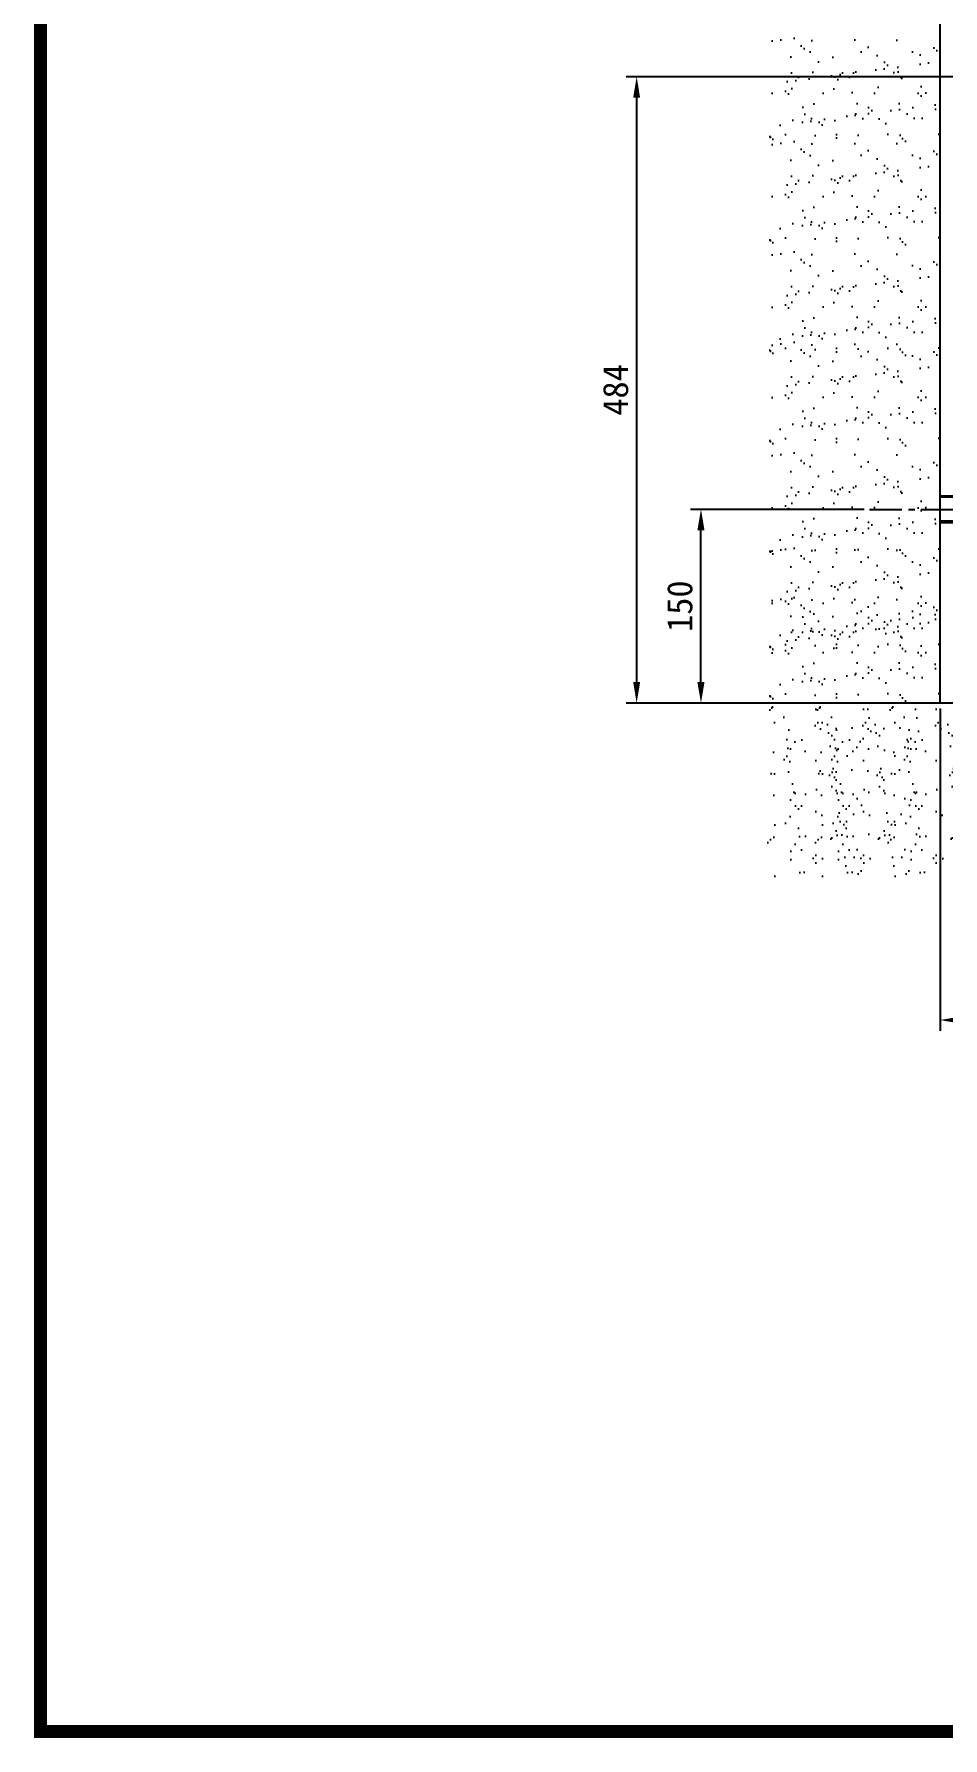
# Model space of a CAD drawing. Header units: millimetres. Extents: x 5 to 3846, y 5 to 2747.
# Drawn here: x 5 to 707, y 5 to 1321 of the extents above; entities that cross this region are included whole.
import ezdxf

# ---------------------------------------------------------------- set-up
doc = ezdxf.new("R2010")
doc.units = ezdxf.units.MM
doc.linetypes.add('CENTER', pattern=[2, 1.25, -0.25, 0.25, -0.25])
doc.layers.get('0').update_dxf_attribs({"color": 255})
doc.dimstyles.new('ISO-25', dxfattribs={"dimtxt": 2.5, "dimasz": 2.5, "dimexe": 1.25, "dimexo": 0.625, "dimtad": 1, "dimdsep": 46, "dimtxsty": 'Standard', "dimcen": 2.5, "dimadec": 0, "dimazin": 0, "dimtfac": 1, "dimtmove": 0, "dimatfit": 3, "dimfxl": 1, "dimarcsym": 0})

# ---------------------------------------------------------------- blocks, each defined once
blk = doc.blocks.new('*D17')
at = {"color": 3, "lineweight": -2, "transparency": 16777216}
for p, q in [((646.4, 953.8), (512.1, 953.8)), ((520.3, 820.5), (520.3, 937.6)), ((700.9, 804.2), (512.1, 804.2))]:
    blk.add_line(p, q, dxfattribs=at)
at = {"color": 3, "transparency": 16777216}
for points in [[(517.5, 937.6), (523, 937.6), (520.3, 953.8)], [(517.5, 820.5), (523, 820.5), (520.3, 804.2)]]:
    blk.add_solid(points, dxfattribs=at)
at = {"layer": 'DEFPOINTS', "color": 0, "transparency": 16777216}
for p in [(520.3, 953.8), (650.5, 953.8), (705, 804.2)]:
    blk.add_point(p, dxfattribs=at)
at = {"color": 3, "transparency": 16777216, "insert": (504, 879), "char_height": 19.5, "attachment_point": 5, "rotation": 90}
blk.add_mtext('150', dxfattribs=at)
blk = doc.blocks.new('*D18')
at = {"color": 3, "lineweight": -2, "transparency": 16777216}
for p, q in [((705, 800.1), (705, 551.2)), ((1009.6, 629.2), (1009.6, 551.2)), ((721.2, 559.4), (993.3, 559.4))]:
    blk.add_line(p, q, dxfattribs=at)
at = {"color": 3, "transparency": 16777216}
for points in [[(721.2, 562.1), (721.2, 556.6), (705, 559.4)], [(993.3, 562.1), (993.3, 556.6), (1009.6, 559.4)]]:
    blk.add_solid(points, dxfattribs=at)
at = {"layer": 'DEFPOINTS', "color": 0, "transparency": 16777216}
for p in [(705, 804.2), (1009.6, 633.3), (1009.6, 559.4)]:
    blk.add_point(p, dxfattribs=at)
at = {"color": 3, "transparency": 16777216, "insert": (857.3, 575.6), "char_height": 19.5, "attachment_point": 5}
blk.add_mtext('305', dxfattribs=at)
blk = doc.blocks.new('*D194')
at = {"color": 3, "lineweight": -2, "transparency": 16777216}
for p, q in [((781.7, 1287.9), (462.5, 1287.9)), ((470.6, 1271.6), (470.6, 820.5)), ((813.4, 804.2), (462.5, 804.2))]:
    blk.add_line(p, q, dxfattribs=at)
at = {"color": 3, "transparency": 16777216}
for points in [[(467.9, 1271.6), (473.3, 1271.6), (470.6, 1287.9)], [(467.9, 820.5), (473.3, 820.5), (470.6, 804.2)]]:
    blk.add_solid(points, dxfattribs=at)
at = {"layer": 'DEFPOINTS', "color": 0, "transparency": 16777216}
for p in [(785.8, 1287.9), (470.6, 804.2), (817.5, 804.2)]:
    blk.add_point(p, dxfattribs=at)
at = {"color": 3, "transparency": 16777216, "insert": (454.4, 1046), "char_height": 19.5, "attachment_point": 5, "rotation": 90}
blk.add_mtext('484', dxfattribs=at)

msp = doc.modelspace()

# ---------------------------------------------------------------- hatches: boundary and pattern name
at = {"ltscale": 0.5}
h = msp.add_hatch(dxfattribs=at)
h.set_pattern_fill('AR-SAND', color=256, scale=0.5, style=0)
h.set_pattern_definition([(37.5, (-7410.9, 13877.296), (-0.800016, 24.470662), [0, -19.304, 0, -21.59, 0, -20.6375]), (7.5, (-7410.9, 13877.296), (22.476164, 35.841255), [0, -10.414, 0, -17.399, 0, -6.6675]), (327.5, (-7426.52, 13877.296), (39.54962, 0.07186), [0, -6.35, 0, -22.86, 0, -29.845]), (317.5, (-7426.52, 13877.296), (38.17782, 11.14647), [0, -3.175, 0, -14.986, 0, -17.145])])
h.paths.add_polyline_path([(705, 1235.3), (705, 1318.6), (573.4, 1318.6), (573.4, 1235.3)])
h = msp.add_hatch(dxfattribs=at)
h.set_pattern_fill('AR-SAND', color=256, scale=0.5, style=0)
h.set_pattern_definition([(37.5, (-7410.9, 13797.464), (-0.800016, 24.470662), [0, -19.304, 0, -21.59, 0, -20.6375]), (7.5, (-7410.9, 13797.464), (22.476164, 35.841255), [0, -10.414, 0, -17.399, 0, -6.6675]), (327.5, (-7426.52, 13797.464), (39.54962, 0.07186), [0, -6.35, 0, -22.86, 0, -29.845]), (317.5, (-7426.52, 13797.464), (38.17782, 11.14647), [0, -3.175, 0, -14.986, 0, -17.145])])
h.paths.add_polyline_path([(705, 1155.5), (705, 1238.8), (573.4, 1238.8), (573.4, 1155.5)])
h = msp.add_hatch(dxfattribs=at)
h.set_pattern_fill('AR-SAND', color=256, scale=0.5, style=0)
h.set_pattern_definition([(37.5, (-7410.9, 13712.172), (-0.800016, 24.470662), [0, -19.304, 0, -21.59, 0, -20.6375]), (7.5, (-7410.9, 13712.172), (22.476164, 35.841255), [0, -10.414, 0, -17.399, 0, -6.6675]), (327.5, (-7426.52, 13712.172), (39.54962, 0.07186), [0, -6.35, 0, -22.86, 0, -29.845]), (317.5, (-7426.52, 13712.172), (38.17782, 11.14647), [0, -3.175, 0, -14.986, 0, -17.145])])
h.paths.add_polyline_path([(705, 1070.2), (705, 1153.5), (573.4, 1153.5), (573.4, 1070.2)])
h = msp.add_hatch(dxfattribs=at)
h.set_pattern_fill('AR-SAND', color=256, scale=0.5, style=0)
h.set_pattern_definition([(37.5, (-7410.9, 13642.427), (-0.800016, 24.470662), [0, -19.304, 0, -21.59, 0, -20.6375]), (7.5, (-7410.9, 13642.427), (22.476164, 35.841255), [0, -10.414, 0, -17.399, 0, -6.6675]), (327.5, (-7426.52, 13642.427), (39.54962, 0.07186), [0, -6.35, 0, -22.86, 0, -29.845]), (317.5, (-7426.52, 13642.427), (38.17782, 11.14647), [0, -3.175, 0, -14.986, 0, -17.145])])
h.paths.add_polyline_path([(705, 1000.5), (705, 1083.8), (573.4, 1083.8), (573.4, 1000.5)])
h = msp.add_hatch(dxfattribs=at)
h.set_pattern_fill('AR-SAND', color=256, scale=0.5, style=0)
h.set_pattern_definition([(37.5, (-7410.9, 13557.135), (-0.800016, 24.470662), [0, -19.304, 0, -21.59, 0, -20.6375]), (7.5, (-7410.9, 13557.135), (22.476164, 35.841255), [0, -10.414, 0, -17.399, 0, -6.6675]), (327.5, (-7426.52, 13557.135), (39.54962, 0.07186), [0, -6.35, 0, -22.86, 0, -29.845]), (317.5, (-7426.52, 13557.135), (38.17782, 11.14647), [0, -3.175, 0, -14.986, 0, -17.145])])
h.paths.add_polyline_path([(705, 915.2), (705, 998.5), (573.4, 998.5), (573.4, 915.2)])
h = msp.add_hatch(dxfattribs=at)
h.set_pattern_fill('AR-SAND', color=256, scale=0.5, style=0)
h.set_pattern_definition([(37.5, (-7410.9, 13483.492), (-0.800016, 24.470662), [0, -19.304, 0, -21.59, 0, -20.6375]), (7.5, (-7410.9, 13483.492), (22.476164, 35.841255), [0, -10.414, 0, -17.399, 0, -6.6675]), (327.5, (-7426.52, 13483.492), (39.54962, 0.07186), [0, -6.35, 0, -22.86, 0, -29.845]), (317.5, (-7426.52, 13483.492), (38.17782, 11.14647), [0, -3.175, 0, -14.986, 0, -17.145])])
h.paths.add_polyline_path([(705, 841.5), (705, 924.8), (573.4, 924.8), (573.4, 841.5)])
h = msp.add_hatch(dxfattribs=at)
h.set_pattern_fill('AR-SAND', color=256, scale=0.5, style=0)
h.set_pattern_definition([(37.5, (-7410.9, 13445.299), (-0.800016, 24.470662), [0, -19.304, 0, -21.59, 0, -20.6375]), (7.5, (-7410.9, 13445.3), (22.476164, 35.841255), [0, -10.414, 0, -17.399, 0, -6.6675]), (327.5, (-7426.52, 13445.3), (39.54962, 0.07186), [0, -6.35, 0, -22.86, 0, -29.845]), (317.5, (-7426.52, 13445.3), (38.17782, 11.14647), [0, -3.175, 0, -14.986, 0, -17.145])])
h.paths.add_polyline_path([(705, 803.3), (705, 886.6), (573.4, 886.6), (573.4, 803.3)])
h = msp.add_hatch(dxfattribs=at)
h.set_pattern_fill('AR-SAND', color=256, scale=0.5, angle=-90, style=0)
h.set_pattern_definition([(307.5, (13211.108, 8785.585), (24.470662, 0.800016), [0, -19.304, 0, -21.59, 0, -20.6375]), (277.5, (13211.108, 8785.585), (35.841255, -22.476164), [0, -10.414, 0, -17.399, 0, -6.6675]), (237.5, (13211.108, 8801.206), (0.07186, -39.54962), [0, -6.35, 0, -22.86, 0, -29.845]), (227.5, (13211.108, 8801.206), (11.14647, -38.17782), [0, -3.175, 0, -14.986, 0, -17.145])])
h.paths.add_polyline_path([(569.1, 669.7), (652.4, 669.7), (652.4, 801.3), (569.1, 801.3)])
h = msp.add_hatch(dxfattribs=at)
h.set_pattern_fill('AR-SAND', color=256, scale=0.5, angle=-90, style=0)
h.set_pattern_definition([(307.5, (13247.972, 8785.585), (24.470662, 0.800016), [0, -19.304, 0, -21.59, 0, -20.6375]), (277.5, (13247.972, 8785.585), (35.841255, -22.476164), [0, -10.414, 0, -17.399, 0, -6.6675]), (237.5, (13247.972, 8801.206), (0.07186, -39.54962), [0, -6.35, 0, -22.86, 0, -29.845]), (227.5, (13247.972, 8801.206), (11.14647, -38.17782), [0, -3.175, 0, -14.986, 0, -17.145])])
h.paths.add_polyline_path([(606, 669.7), (689.3, 669.7), (689.3, 801.3), (606, 801.3)])
h = msp.add_hatch(dxfattribs=at)
h.set_pattern_fill('AR-SAND', color=256, scale=0.5, angle=-90, style=0)
h.set_pattern_definition([(307.5, (13304.07, 8785.585), (24.470662, 0.800016), [0, -19.304, 0, -21.59, 0, -20.6375]), (277.5, (13304.07, 8785.585), (35.841255, -22.476164), [0, -10.414, 0, -17.399, 0, -6.6675]), (237.5, (13304.07, 8801.206), (0.07186, -39.54962), [0, -6.35, 0, -22.86, 0, -29.845]), (227.5, (13304.07, 8801.206), (11.14647, -38.17782), [0, -3.175, 0, -14.986, 0, -17.145])])
h.paths.add_polyline_path([(662.1, 669.7), (745.4, 669.7), (745.4, 801.3), (662.1, 801.3)])

# ---------------------------------------------------------------- linework, layer by layer
for p, q in [((705, 804.2), (705, 1875.3)), ((704.9, 963.1), (705.9, 964.1)), ((715.4, 963.1), (704.9, 963.1)), ((705, 944.6), (705, 963.1)), ((705.9, 964.1), (716.9, 964.1)), ((715.4, 944.6), (704.9, 944.6)), ((705.9, 943.6), (704.9, 944.6)), ((705.9, 943.6), (716.9, 943.6)), ((752.9, 804.2), (705, 804.2))]:
    msp.add_line(p, q)
at = {"linetype": 'Continuous'}
for p, q in [((705, 940.9), (705, 966.8)), ((1276.5, 804.2), (705, 804.2))]:
    msp.add_line(p, q, dxfattribs=at)
at = {"linetype": 'CENTER', "ltscale": 20}
msp.add_line((650.5, 953.8), (863.6, 953.8), dxfattribs=at)
at = {"const_width": 9.9}
msp.add_lwpolyline([(10, 10), (3841.3, 10), (3841.3, 2742.4), (10, 2742.4)], close=True, dxfattribs=at)

# ---------------------------------------------------------------- dimensions: what is measured, and where the dimension line sits
for base, p1, p2, picture, middle in [((470.6, 804.2), (785.8, 1287.9), (817.5, 804.2), '*D194', (454.4, 1046)), ((520.3, 953.8), (705, 804.2), (650.5, 953.8), '*D17', (504, 879))]:
    dim = msp.add_linear_dim(base=base, p1=p1, p2=p2, angle=90, dimstyle='ISO-25', override={"dimscale": 6.5, "dimtxt": 3, "dimgap": 1, "dimdec": 0, "dimclrd": 3, "dimclre": 3, "dimclrt": 3, "dimtdec": 0})
    dim.commit()
    dim.dimension.update_dxf_attribs({"geometry": picture, "text_midpoint": middle})
dim = msp.add_linear_dim(base=(1009.6, 559.4), p1=(705, 804.2), p2=(1009.6, 633.3), dimstyle='ISO-25', override={"dimscale": 6.5, "dimtxt": 3, "dimgap": 1, "dimdec": 0, "dimclrd": 3, "dimclre": 3, "dimclrt": 3, "dimtdec": 0})
dim.commit()
dim.dimension.update_dxf_attribs({"geometry": '*D18', "text_midpoint": (857.3, 575.6)})

doc.saveas('drawing.dxf')
